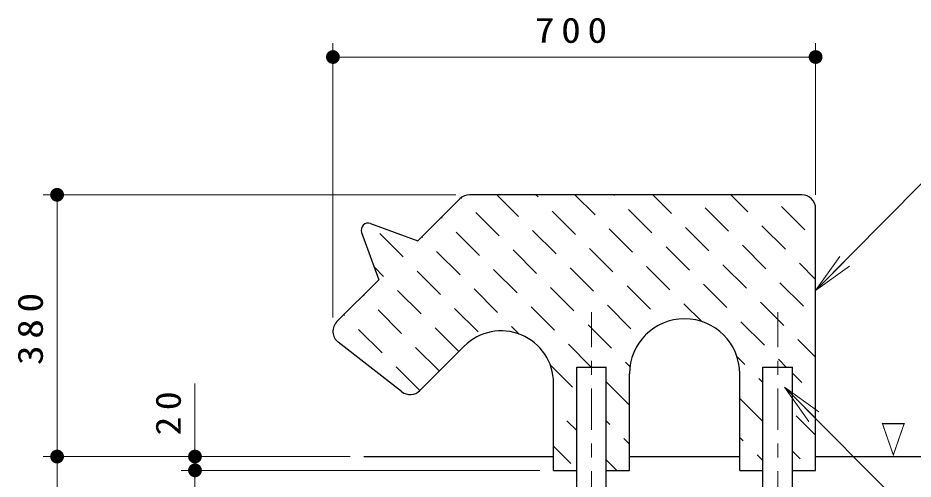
# Model space of a CAD drawing. Units: millimetres on the paper, scale 1:20. Extents: x 1295 to 1680, y 0 to 267.
# Drawn here: x 1432.6 to 1497.5, y 135.6 to 169.1 of the extents above; entities that cross this region are included whole.
import ezdxf

# ---------------------------------------------------------------- set-up
doc = ezdxf.new("R2010")
doc.units = ezdxf.units.MM
doc.linetypes.add('USER2', pattern=[6, 3, -1, 1, -1])
doc.layers.add('1_20', color=7, linetype='Continuous', lineweight=13)
doc.styles.add('ＭＳ ゴシック', font='')
doc.styles.get('ＭＳ ゴシック').set_extended_font_data('MS Gothic')

# ---------------------------------------------------------------- blocks, each defined once
blk = doc.blocks.new('filled_dot')
at = {"color": 0, "linetype": 'Continuous', "lineweight": -2, "const_width": 1.25}
blk.add_lwpolyline([(-0.625, 0, 1), (0.625, 0, 1)], format="xyb", close=True, dxfattribs=at)

msp = doc.modelspace()

# ---------------------------------------------------------------- linework, layer by layer
at = {"layer": '1_20'}
for p, q in [((1455.396, 147.318), (1455.396, 167.232)), ((1490.396, 156.232), (1490.396, 167.232)), ((1455.396, 166.232), (1490.396, 166.232)), ((1464.31, 156.232), (1434.396, 156.232)), ((1435.396, 137.232), (1435.396, 156.232)), ((1464.729, 155.959), (1464.68, 156.009)), ((1468.859, 154.658), (1467.285, 156.232)), ((1470.273, 156.073), (1470.113, 156.232)), ((1474.402, 154.772), (1472.942, 156.232)), ((1475.817, 156.186), (1475.77, 156.232)), ((1479.946, 154.885), (1478.599, 156.232)), ((1485.49, 154.998), (1484.255, 156.232)), ((1478.532, 153.47), (1476.835, 155.168)), ((1484.076, 153.584), (1482.379, 155.281)), ((1489.619, 153.697), (1487.922, 155.394)), ((1463.315, 154.545), (1463.262, 154.598)), ((1467.445, 153.244), (1465.748, 154.941)), ((1472.988, 153.357), (1471.291, 155.054)), ((1482.662, 152.169), (1480.964, 153.866)), ((1488.205, 152.283), (1486.508, 153.98)), ((1460.487, 151.717), (1458.79, 153.414)), ((1466.03, 151.83), (1464.333, 153.527)), ((1471.574, 151.943), (1469.877, 153.64)), ((1477.118, 152.056), (1475.421, 153.753)), ((1461.901, 153.131), (1461.848, 153.184)), ((1486.791, 150.868), (1485.094, 152.565)), ((1464.616, 150.416), (1462.919, 152.113)), ((1470.16, 150.529), (1468.463, 152.226)), ((1475.704, 150.642), (1474.007, 152.339)), ((1481.247, 150.755), (1479.55, 152.452)), ((1490.396, 150.092), (1489.223, 151.264)), ((1490.396, 149.282), (1492.151, 151.765)), ((1490.396, 149.282), (1492.507, 151.414)), ((1459.072, 150.303), (1458.402, 150.973)), ((1463.202, 149.002), (1461.505, 150.699)), ((1468.746, 149.115), (1467.049, 150.812)), ((1474.289, 149.228), (1472.592, 150.925)), ((1479.833, 149.341), (1478.136, 151.038)), ((1485.377, 149.454), (1483.68, 151.151)), ((1492.862, 151.062), (1490.396, 149.282)), ((1467.331, 147.7), (1465.634, 149.398)), ((1472.875, 147.814), (1471.178, 149.511)), ((1478.419, 147.927), (1476.722, 149.624)), ((1483.963, 148.04), (1482.266, 149.737)), ((1489.506, 148.153), (1487.809, 149.85)), ((1457.658, 148.888), (1457.605, 148.942)), ((1461.788, 147.587), (1460.091, 149.284)), ((1471.461, 146.399), (1469.764, 148.096)), ((1477.005, 146.513), (1475.308, 148.21)), ((1482.14, 147.034), (1480.851, 148.323)), ((1488.092, 146.739), (1486.395, 148.436)), ((1456.244, 147.474), (1456.191, 147.527)), ((1460.373, 146.173), (1458.676, 147.87)), ((1465.917, 146.286), (1464.22, 147.983)), ((1475.59, 145.098), (1473.893, 146.795)), ((1486.678, 145.325), (1484.981, 147.022)), ((1458.959, 144.759), (1457.262, 146.456)), ((1464.503, 144.872), (1462.806, 146.569)), ((1468.91, 146.122), (1468.35, 146.682)), ((1490.396, 144.435), (1489.11, 145.721)), ((1463.089, 143.458), (1461.392, 145.155)), ((1474.128, 143.732), (1472.479, 145.381)), ((1485.264, 143.91), (1484.697, 144.477)), ((1488.27, 143.732), (1487.696, 144.306)), ((1461.675, 142.044), (1459.978, 143.741)), ((1472.762, 142.27), (1471.163, 143.869)), ((1476.93, 143.758), (1476.609, 144.08)), ((1486.576, 142.598), (1486.282, 142.892)), ((1489.393, 142.609), (1488.716, 143.287)), ((1445.396, 136.232), (1445.396, 142.543)), ((1476.892, 140.969), (1475.216, 142.645)), ((1489.908, 139.776), (1488.152, 142.259)), ((1488.152, 142.259), (1490.619, 140.48)), ((1488.152, 142.259), (1490.264, 140.128)), ((1486.565, 139.781), (1484.896, 141.45)), ((1473.076, 139.128), (1472.366, 139.837)), ((1475.477, 139.555), (1475.216, 139.816)), ((1490.396, 138.778), (1488.997, 140.177)), ((1476.896, 138.136), (1476.496, 138.536)), ((1485.151, 138.367), (1484.896, 138.621)), ((1472.649, 136.726), (1471.396, 137.979)), ((1489.28, 137.066), (1488.716, 137.63)), ((1444.396, 137.232), (1434.396, 137.232)), ((1435.396, 104.732), (1435.396, 137.232)), ((1456.646, 137.232), (1444.396, 137.232)), ((1475.971, 136.232), (1475.216, 136.988)), ((1486.576, 136.941), (1486.169, 137.348)), ((1470.396, 136.232), (1444.396, 136.232)), ((1445.396, 132.232), (1445.396, 136.232))]:
    msp.add_line(p, q, dxfattribs=at)
at = {"layer": '1_20', "color": 190, "lineweight": 25}
for p, q in [((1461.56, 152.896), (1464.603, 155.939)), ((1489.396, 156.232), (1465.31, 156.232)), ((1490.396, 136.232), (1490.396, 155.232)), ((1458.121, 154.148), (1461.56, 152.896)), ((1457.48, 153.507), (1458.732, 150.068)), ((1455.689, 147.025), (1458.732, 150.068)), ((1460.381, 141.944), (1455.781, 145.529)), ((1461.703, 142.025), (1464.921, 145.243)), ((1476.896, 136.232), (1476.896, 143.232)), ((1484.896, 136.232), (1484.896, 143.232)), ((1471.396, 136.232), (1471.396, 142.561)), ((1471.396, 136.232), (1473.076, 136.232)), ((1475.216, 136.232), (1476.896, 136.232)), ((1488.716, 136.232), (1490.396, 136.232))]:
    msp.add_line(p, q, dxfattribs=at)
at = {"layer": '1_20', "linetype": 'USER2'}
for p, q in [((1474.146, 103.173), (1474.146, 147.701)), ((1487.646, 103.173), (1487.646, 147.701))]:
    msp.add_line(p, q, dxfattribs=at)
at = {"layer": '1_20', "lineweight": 25}
for p, q in [((1473.076, 143.732), (1475.216, 143.732)), ((1473.076, 123.732), (1473.076, 143.732)), ((1475.216, 123.732), (1475.216, 143.732)), ((1486.576, 143.732), (1488.716, 143.732)), ((1486.576, 123.732), (1486.576, 143.732)), ((1488.716, 123.732), (1488.716, 143.732)), ((1457.646, 137.232), (1471.396, 137.232)), ((1476.896, 137.232), (1484.896, 137.232)), ((1490.396, 137.232), (1503.451, 137.232)), ((1484.896, 136.232), (1486.576, 136.232))]:
    msp.add_line(p, q, dxfattribs=at)
at = {"layer": '1_20'}
for points in [[(1490.396, 149.282), (1498.082, 157.044), (1531.416, 157.044)], [(1488.152, 142.259), (1500.024, 130.277), (1533.024, 130.277)]]:
    msp.add_lwpolyline(points, dxfattribs=at)
at = {"layer": '1_20', "color": 190, "lineweight": 25}
for centre, radius, start, end in [((1465.31, 155.232), 1, 90, 135), ((1489.396, 155.232), 1, 0, 90), ((1457.95, 153.678), 0.5, 70, 200), ((1456.396, 146.318), 1, 135, 232.06292), ((1480.896, 143.232), 4, 0, 180), ((1460.996, 142.732), 1, 232.06292, 315)]:
    msp.add_arc(centre, radius, start, end, dxfattribs=at)
at = {"layer": '1_20', "lineweight": 25}
msp.add_arc((1467.603, 142.561), 3.793, 0, 135, dxfattribs=at)

# ---------------------------------------------------------------- block references
at = {"layer": '1_20', "xscale": 0.4, "yscale": 0.4}
msp.add_blockref('filled_dot', (1455.396, 166.232), dxfattribs=at)
for p, rotation in [((1490.396, 166.232), 180), ((1435.396, 156.232), 270), ((1435.396, 137.232), 270), ((1435.396, 137.232), 90), ((1445.396, 137.232), 270), ((1445.396, 136.232), 90), ((1445.396, 136.232), 270)]:
    msp.add_blockref('filled_dot', p, dxfattribs=dict(at, rotation=rotation))

# ---------------------------------------------------------------- texts
at = {"layer": '1_20', "style": 'ＭＳ ゴシック'}
for s, insert, char_height, attachment_point in [('\\T1.33;\\W1.15;700', (1472.896, 167.232), 1.833, 8), ('\\T1.64;\\W0.6;▽ＧＬ', (1495.13, 137.237), 2.199, 7)]:
    msp.add_mtext(s, dxfattribs=dict(at, insert=insert, char_height=char_height, attachment_point=attachment_point))
at = {"layer": '1_20', "char_height": 1.833, "attachment_point": 8, "rotation": 90, "style": 'ＭＳ ゴシック'}
for s, insert in [('\\T1.33;\\W1.15;380', (1434.396, 146.732)), ('\\T1.34;\\W1.1;20', (1444.396, 140.595))]:
    msp.add_mtext(s, dxfattribs=dict(at, insert=insert))

doc.saveas('drawing.dxf')
